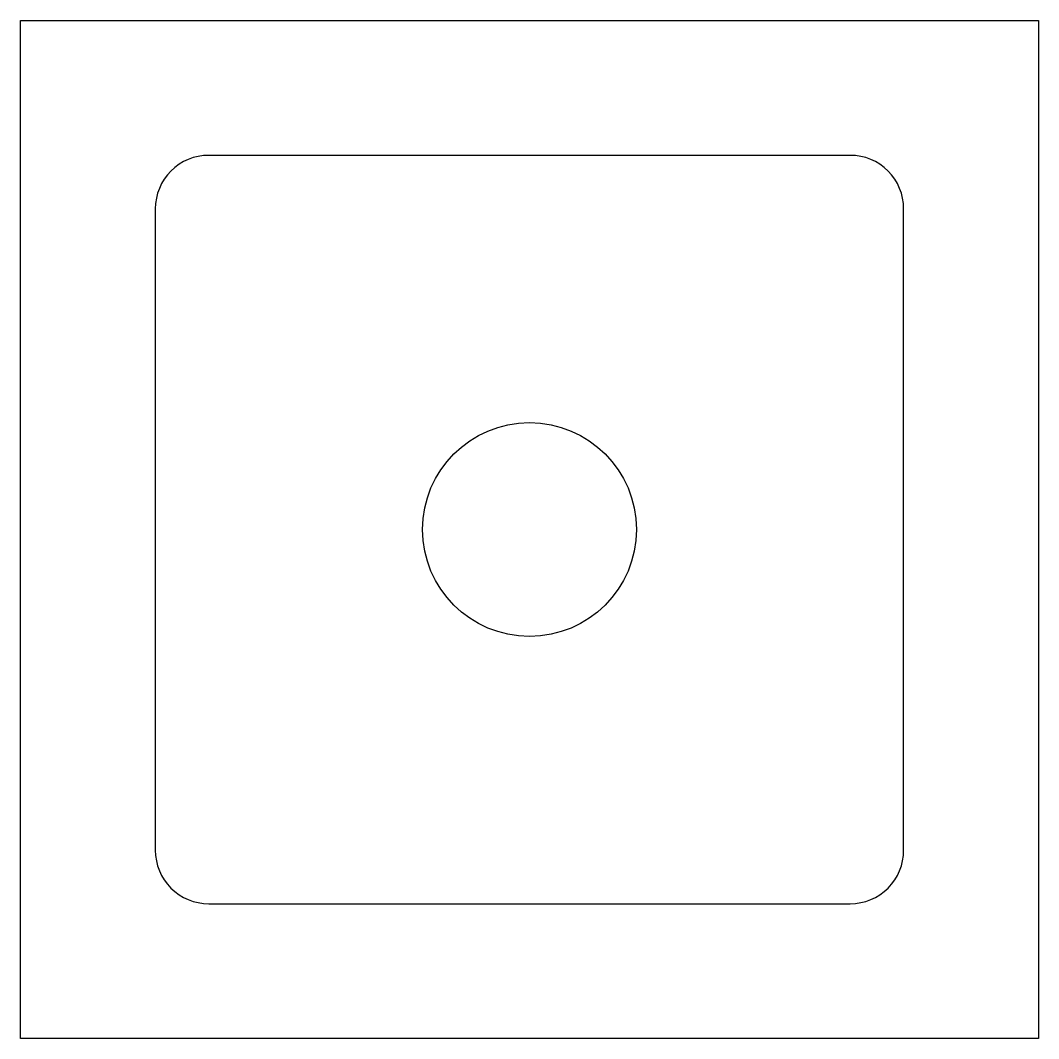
# Model space of a CAD drawing. Extents: x 18 to 37, y 57.5 to 76.5.
import ezdxf

# ---------------------------------------------------------------- set-up
doc = ezdxf.new("R2010")
doc.units = 0
doc.layers.get('0').update_dxf_attribs({"color": 3, "linetype": 'CONTINUOUS'})

msp = doc.modelspace()

# ---------------------------------------------------------------- linework, layer by layer
msp.add_lwpolyline([(37.038, 73.017), (37.038, 61.017), (37.038, 57.492), (33.513, 57.492), (21.513, 57.492), (17.988, 57.492), (17.988, 61.017), (17.988, 73.017), (17.988, 76.542), (21.513, 76.542), (33.513, 76.542), (37.038, 76.542)], close=True)
at = {"color": 4, "linetype": 'CONTINUOUS'}
msp.add_lwpolyline([(33.513, 60.017, 0.414214), (34.513, 61.017), (34.513, 73.017, 0.414214), (33.513, 74.017), (21.513, 74.017, 0.414214), (20.513, 73.017), (20.513, 61.017, 0.414214), (21.513, 60.017)], format="xyb", close=True, dxfattribs=at)
at = {"color": 2, "linetype": 'CONTINUOUS'}
msp.add_circle((27.513, 67.017), 2, dxfattribs=at)

doc.saveas('drawing.dxf')
